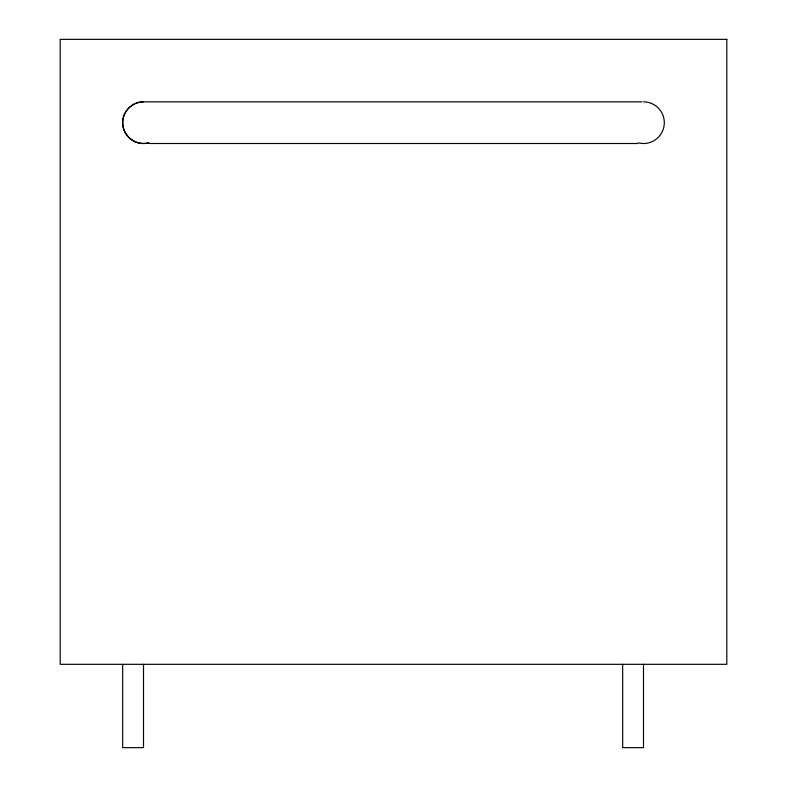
<?xml version="1.0" encoding="UTF-8"?>
<svg xmlns="http://www.w3.org/2000/svg" width="787" height="787" viewBox="0 0 787 787"><rect width="100%" height="100%" fill="white"/><g stroke="black" fill="none" stroke-linecap="round" stroke-linejoin="round"><path stroke-width="1.18" d="M143.509 101.848A20.836 20.836 0 0 0 122.861 125.399A20.836 20.836 0 0 0 148.9 142.801A21.554 21.16 90 0 1 133.092 140.716L128.783 137.41L125.467 133.092A20.511 20.137 90 0 1 125.467 112.266L128.783 107.947L133.092 104.641A21.554 21.16 90 0 1 143.509 101.848L641.966 101.848M149.245 143.509L637.519 143.509M643.491 664.317L643.491 747.65L622.655 747.65L622.655 664.317M143.509 664.317L143.509 747.65L122.683 747.65L122.683 664.317M643.491 101.848A20.836 20.836 0 0 1 664.139 125.399A20.836 20.836 0 0 1 638.1 142.801M726.814 39.35L60.186 39.35L60.186 664.317L726.814 664.317L726.814 39.35"/></g></svg>
